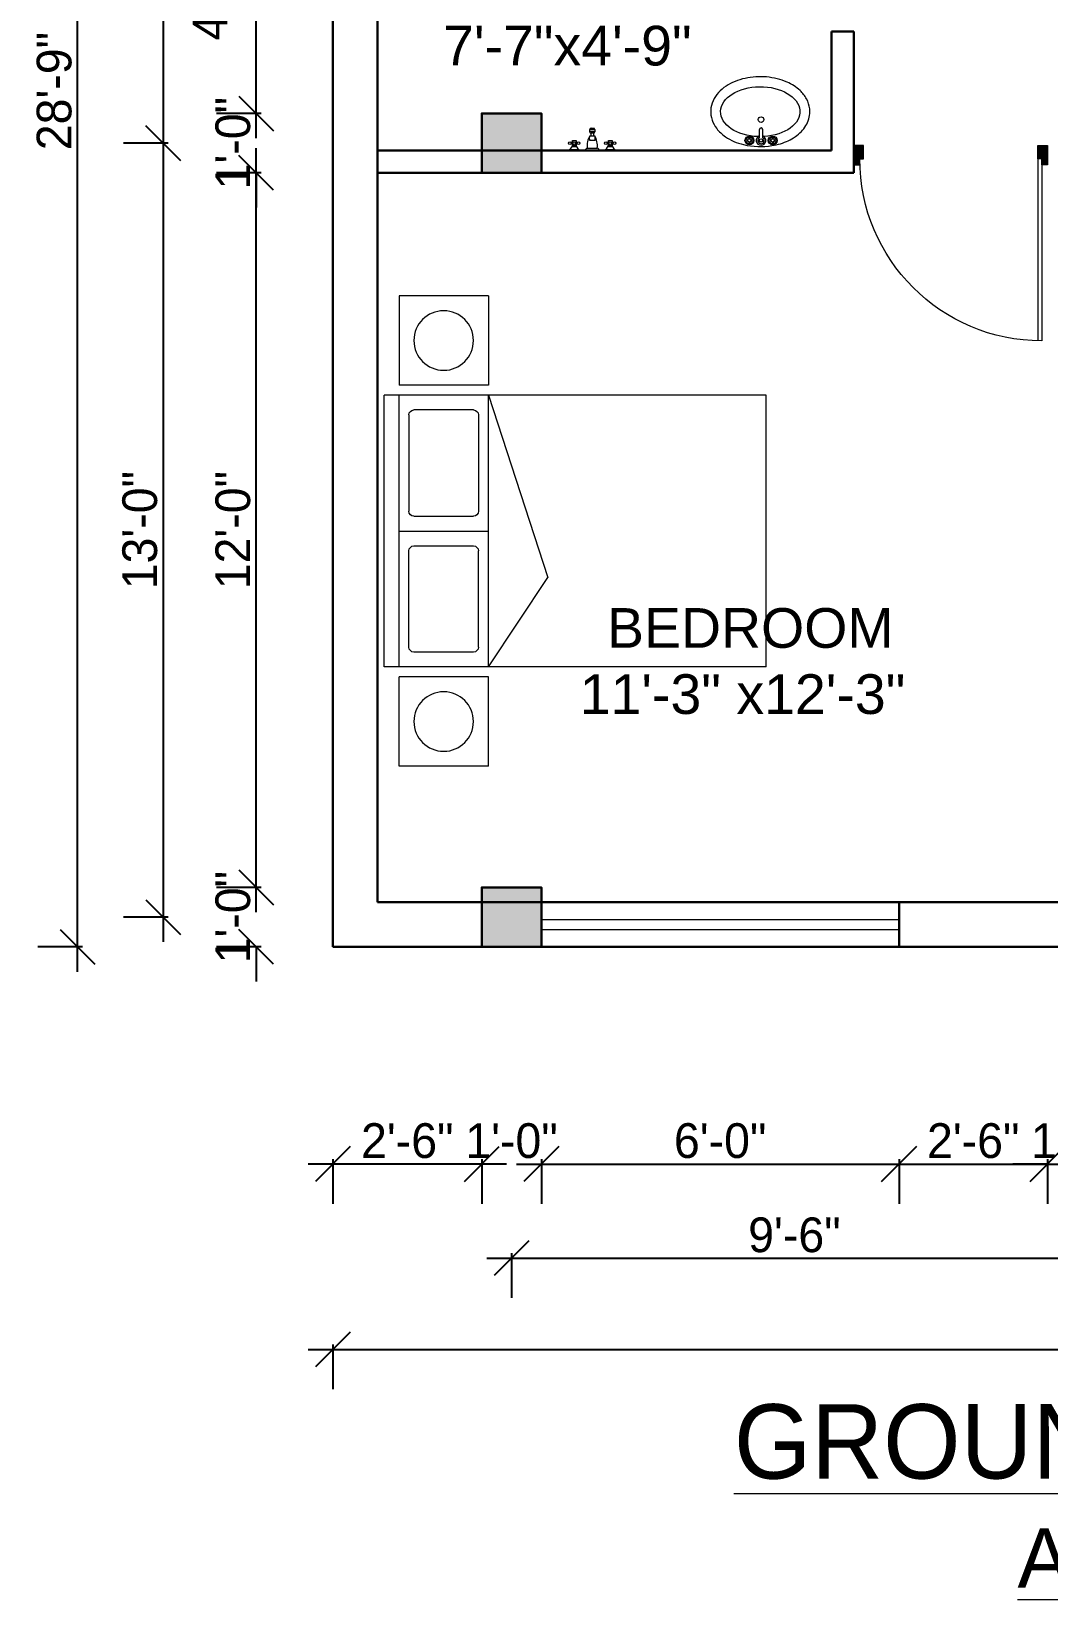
# Model space of a CAD drawing. Header units: inches. Extents: x 28835 to 36795, y -18828 to -9750.
# Drawn here: x 30015.2 to 30219.9, y -13600.7 to -13283.4 of the extents above; entities that cross this region are included whole.
import ezdxf

# ---------------------------------------------------------------- set-up
doc = ezdxf.new("R2010")
doc.units = ezdxf.units.IN
doc.header["$LTSCALE"] = 12
doc.header["$MEASUREMENT"] = 0
for name, color, linetype, lineweight in [('05. Dimension', 213, 'Continuous', 9), ('colum', 250, 'Continuous', 30), ('dimention', 5, 'Continuous', 9), ('FIXTURES', 23, 'Continuous', 9), ('FURNI', 30, 'Continuous', 9), ('Ha2', 31, 'Continuous', 0), ('N_DOOR', 32, 'Continuous', 13), ('Text', 7, 'Continuous', 5), ('Wall', 1, 'Continuous', 30), ('window', 6, 'Continuous', 9)]:
    doc.layers.add(name, color=color, linetype=linetype, lineweight=lineweight)
doc.layers.add('06. Text', color=114, linetype='Continuous')
doc.styles.add('Bijay', font='', dxfattribs={"height": 8})
doc.styles.add('Times', font='GOTHIC.TTF')
doc.styles.get('Bijay').set_extended_font_data('Serifa BT')
doc.dimstyles.new('D75', dxfattribs={"dimtxt": 7, "dimasz": 7, "dimexe": 8, "dimexo": 24, "dimgap": 1, "dimtad": 1, "dimdec": 1, "dimzin": 3, "dimdsep": 46, "dimlunit": 4, "dimtxsty": 'Times', "dimblk": 'OBLIQUE', "dimcen": 0, "dimdle": 5, "dimaunit": 1, "dimadec": 3, "dimazin": 0, "dimtfac": 1, "dimtdec": 1, "dimtix": 1, "dimtofl": 0, "dimtmove": 1, "dimatfit": 0, "dimldrblk": 'OBLIQUE', "dimfxl": 1, "dimfxlon": 1, "dimtolj": 1, "dimtzin": 0, "dimarcsym": 0})

# ---------------------------------------------------------------- blocks, each defined once
blk = doc.blocks.new('D1000')
at = {"linetype": 'Continuous'}
for points in [[(30, 50), (30, 20), (50, 20), (50, -50), (0, -50), (0, 50)], [(970, 50), (970, 20), (950, 20), (950, -50), (1000, -50), (1000, 50)]]:
    blk.add_hatch(color=256, dxfattribs=at).paths.add_polyline_path(points)
at = {"color": 0, "linetype": 'Continuous'}
for p, q in [((950, 20), (950, 959.8)), ((970, 50), (970, 960))]:
    blk.add_line(p, q, dxfattribs=at)
at = {"linetype": 'Continuous'}
for points in [[(30, 50), (30, 20), (50, 20), (50, -50), (0, -50), (0, 50)], [(970, 50), (970, 20), (950, 20), (950, -50), (1000, -50), (1000, 50)]]:
    blk.add_lwpolyline(points, close=True, dxfattribs=at)
blk.add_arc((970, 20), 940, 90, 180, dxfattribs=at)
blk = doc.blocks.new('A$C32C64459')
at = {"ltscale": 0.5}
for p, q in [((-21, 74.8), (-21, 56.8)), ((-21, 74.8), (-3, 74.8)), ((-3, 74.8), (-3, 56.8)), ((-77, 54.8), (-3, 54.8)), ((-77, 0), (-77, 54.8)), ((-21, 54.8), (-33, 18)), ((-21, 56.8), (-3, 56.8)), ((-21, 0), (-21, 54.8)), ((-3, 0), (-3, 54.8)), ((-3, 54.8), (0, 54.8)), ((0, 0), (0, 54.8)), ((-19, 50.8), (-19, 31.4)), ((-18, 51.8), (-6, 51.8)), ((-5, 50.8), (-5, 31.4)), ((-6, 30.4), (-18, 30.4)), ((-3, 27.4), (-21, 27.4)), ((-19, 4), (-19, 23.4)), ((-6, 24.4), (-18, 24.4)), ((-5, 4), (-5, 23.4)), ((-21, 0), (-33, 18)), ((-77, 0), (-3, 0)), ((-18, 3), (-6, 3)), ((-3, 0), (0, 0)), ((-21, -20), (-21, -2)), ((-21, -2), (-3, -2)), ((-3, -20), (-3, -2)), ((-21, -20), (-3, -20))]:
    blk.add_line(p, q, dxfattribs=at)
for centre in [(-12, 65.8), (-12, -11)]:
    blk.add_circle(centre, 6, dxfattribs=at)
for centre, start, end in [((-18, 50.8), 90, 180), ((-6, 50.8), 0, 90), ((-18, 31.4), 180, 270), ((-6, 31.4), 270, 0), ((-18, 23.4), 90, 180), ((-6, 23.4), 0, 90), ((-18, 4), 180, 270), ((-6, 4), 270, 0)]:
    blk.add_arc(centre, 1, start, end, dxfattribs=at)
blk = doc.blocks.new('Faucet - Bathroom front')
for p, q in [((-0.5, 4.25), (0.5, 4.25)), ((0.5, 3.75), (-0.5, 3.75)), ((-0.25, 3), (-0.25, 3.5)), ((0.25, 3.5), (0.25, 3)), ((-5, 0), (-2.25, 0)), ((-4.5087, 0.25), (-2.7408, 0.25)), ((-4, 1.625), (-4.25, 1.625)), ((-4, 1.375), (-4.25, 1.375)), ((-3.1442, 0.75), (-4.0979, 0.75)), ((-3.25, 1.625), (-3, 1.625)), ((-3.25, 1.375), (-3, 1.375)), ((-1.5, 0), (1.5, 0)), ((-1, 0.5), (1, 0.5)), ((-0.5, 3), (0.5, 3)), ((0.5, 2), (-0.5, 2)), ((2.25, 0), (5, 0)), ((2.7413, 0.25), (4.5092, 0.25)), ((3.25, 1.625), (3, 1.625)), ((3.25, 1.375), (3, 1.375)), ((4.1058, 0.75), (3.1521, 0.75)), ((4, 1.625), (4.25, 1.625)), ((4, 1.375), (4.25, 1.375))]:
    blk.add_line(p, q)
for points in [[(-0.5, 3.75), (-0.5, 4.25)], [(-0.25, 4.5), (0.25, 4.5)], [(0.25, 3.5), (-0.25, 3.5)], [(0.5, 4.25), (0.5, 3.75)]]:
    blk.add_lwpolyline(points)
for points in [[(-4, 1), (-4, 2), (-3.25, 2), (-3.25, 1)], [(3.25, 1), (3.25, 2), (4, 2), (4, 1)]]:
    blk.add_lwpolyline(points, close=True)
for centre in [(-4.5, 1.5), (-3.625, 1.5), (-2.75, 1.5), (2.75, 1.5), (3.625, 1.5), (4.5, 1.5)]:
    blk.add_circle(centre, 0.2795)
for centre, radius, start, end in [((-0.2575, 4.2575), 0.2426, 88.22243, 181.7776), ((-0.2575, 3.7425), 0.2426, 178.2224, 271.7776), ((0.2575, 4.2575), 0.2426, 358.2224, 91.77757), ((0.2575, 3.7425), 0.2426, 268.2224, 1.777565), ((-5.375, 1.375), 1.4252, 285.2551, 344.7449), ((-1.875, 1.375), 1.4252, 195.2551, 254.7449), ((-0.7962, -0.2038), 0.7327, 106.1502, 163.8498), ((3, 1), 4.0311, 150.2551, 187.125), ((0.6413, 2.5), 1.246, 156.3417, 203.6583), ((-3, 1), 4.0311, 352.875, 29.74488), ((-0.6413, 2.5), 1.246, 336.3417, 23.65835), ((0.7962, -0.2038), 0.7327, 16.1502, 73.84979), ((1.875, 1.375), 1.4252, 285.2551, 344.7449), ((5.375, 1.375), 1.4252, 195.2551, 254.7449)]:
    blk.add_arc(centre, radius, start, end)
blk = doc.blocks.new('BASIN')
at = {"layer": 'FIXTURES'}
for p, q in [((78068, 8819.62), (78068, 8821.27)), ((78068.64, 8821.27), (78068.64, 8819.62)), ((78065.66, 8819.14), (78065.49, 8819.14)), ((78065.66, 8818.98), (78065.49, 8818.98)), ((78065.89, 8819.37), (78065.89, 8819.55)), ((78065.9, 8818.75), (78065.9, 8818.57)), ((78066.05, 8819.37), (78066.05, 8819.55)), ((78066.05, 8818.75), (78066.05, 8818.57)), ((78066.28, 8819.14), (78066.46, 8819.14)), ((78066.28, 8818.98), (78066.46, 8818.98)), ((78070.36, 8819.14), (78070.18, 8819.14)), ((78070.36, 8818.98), (78070.18, 8818.98)), ((78070.59, 8819.37), (78070.59, 8819.55)), ((78070.59, 8818.75), (78070.59, 8818.57)), ((78070.75, 8819.37), (78070.75, 8819.55)), ((78070.76, 8818.75), (78070.76, 8818.57)), ((78070.98, 8819.14), (78071.16, 8819.14)), ((78070.98, 8818.98), (78071.16, 8818.98))]:
    blk.add_line(p, q, dxfattribs=at)
for centre, radius in [((78068.32, 8823.26), 0.561), ((78065.97, 8819.06), 0.891), ((78065.97, 8819.71), 0.181), ((78070.67, 8819.06), 0.891), ((78070.67, 8819.71), 0.181), ((78065.32, 8819.06), 0.181), ((78065.97, 8819.06), 0.324), ((78065.98, 8818.41), 0.181), ((78066.62, 8819.06), 0.181), ((78068.32, 8819.06), 0.324), ((78070.02, 8819.06), 0.181), ((78070.67, 8819.06), 0.324), ((78070.68, 8818.41), 0.181), ((78071.32, 8819.06), 0.181)]:
    blk.add_circle(centre, radius, dxfattribs=at)
for centre, radius, start, end in [((78065.97, 8819.06), 0.648, 105.2407, 164.2093), ((78065.97, 8819.06), 0.648, 16.4413, 74.0789), ((78068.32, 8819.06), 0.972, 109.6397, 70.3486), ((78068.32, 8821.27), 0.324, 0, 180), ((78070.67, 8819.06), 0.648, 105.9211, 163.5587), ((78070.67, 8819.06), 0.648, 15.7907, 74.7593), ((78065.97, 8819.06), 0.648, 196.2342, 253.9047), ((78065.97, 8819.06), 0.648, 286.12, 344.0884), ((78068.32, 8819.06), 0.648, 120.2446, 59.6569), ((78070.67, 8819.06), 0.648, 195.9116, 253.88), ((78070.67, 8819.06), 0.648, 286.0953, 343.7658)]:
    blk.add_arc(centre, radius, start, end, dxfattribs=at)
at = {"layer": 'FIXTURES', "extrusion": (0, 0, -1)}
blk.add_ellipse((78068.16, 8824.86), major_axis=(8, 0), ratio=0.629906, start_param=1.624049, end_param=7.762372, dxfattribs=at)
at = {"layer": 'FIXTURES'}
blk.add_open_spline([(78078.16, 8824.86), (78078.16, 8824.37), (78078.09, 8823.87), (78077.81, 8822.92), (78077.61, 8822.47), (78077.1, 8821.62), (78076.79, 8821.23), (78075.71, 8820.11), (78074.81, 8819.49), (78072.79, 8818.54), (78071.68, 8818.21), (78068.63, 8817.71), (78066.63, 8817.77), (78063.45, 8818.55), (78062.19, 8819.08), (78060.45, 8820.28), (78059.86, 8820.82), (78058.97, 8821.97), (78058.65, 8822.55), (78058.23, 8823.81), (78058.13, 8824.48), (78058.2, 8825.8), (78058.37, 8826.46), (78058.91, 8827.66), (78059.28, 8828.22), (78060.18, 8829.2), (78060.69, 8829.63), (78062.38, 8830.75), (78063.69, 8831.27), (78066.49, 8831.88), (78067.98, 8831.98), (78070.88, 8831.72), (78072.29, 8831.38), (78074.54, 8830.39), (78075.44, 8829.82), (78076.7, 8828.63), (78077.15, 8828.07), (78077.83, 8826.81), (78078.05, 8826.12), (78078.15, 8825.23), (78078.16, 8825.05), (78078.16, 8824.86)], degree=3, knots=[0, 0, 0, 0, 0.181364, 0.181364, 0.362729, 0.362729, 0.544093, 0.544093, 0.928824, 0.928824, 1.313556, 1.313556, 1.94034, 1.94034, 2.400556, 2.400556, 2.689721, 2.689721, 2.932428, 2.932428, 3.175135, 3.175135, 3.417842, 3.417842, 3.66055, 3.66055, 3.903257, 3.903257, 4.376682, 4.376682, 4.850108, 4.850108, 5.323534, 5.323534, 5.693577, 5.693577, 5.95511, 5.95511, 6.216644, 6.216644, 6.283185, 6.283185, 6.283185, 6.283185], dxfattribs=at)
blk = doc.blocks.new('_Oblique')
at = {"color": 0, "linetype": 'ByBlock', "lineweight": -2}
blk.add_line((-0.5, -0.5), (0.5, 0.5), dxfattribs=at)
blk = doc.blocks.new('*D716')
at = {"layer": 'Defpoints', "color": 0, "ltscale": 12, "transparency": 16777216}
for p in [(30060.49, -13455.91), (30105.94, -13455.91), (30105.94, -13467.91)]:
    blk.add_point(p, dxfattribs=at)
at = {"layer": 'dimention', "color": 0, "lineweight": -2, "ltscale": 12, "transparency": 16777216}
for p, q in [((30060.49, -13455.91), (30060.49, -13448.91)), ((30061.49, -13455.91), (30052.49, -13455.91)), ((30061.49, -13467.91), (30052.49, -13467.91)), ((30060.49, -13467.91), (30060.49, -13474.91))]:
    blk.add_line(p, q, dxfattribs=at)
at = {"layer": 'dimention', "color": 0, "lineweight": -2, "ltscale": 12, "transparency": 16777216, "xscale": 7, "yscale": 7, "zscale": 7}
for p, rotation in [((30060.49, -13455.91), 270), ((30060.49, -13467.91), 90)]:
    blk.add_blockref('_Oblique', p, dxfattribs=dict(at, rotation=rotation))
at = {"layer": 'dimention', "color": 0, "ltscale": 12, "transparency": 16777216, "insert": (30055.81, -13461.91), "char_height": 7, "attachment_point": 5, "rotation": 90, "style": 'Times'}
blk.add_mtext('\\A1;1\'-0"', dxfattribs=at)
blk = doc.blocks.new('*D717')
at = {"layer": 'Defpoints', "color": 0, "ltscale": 12, "transparency": 16777216}
for p in [(30060.49, -13311.91), (30105.94, -13311.91), (30105.94, -13455.91)]:
    blk.add_point(p, dxfattribs=at)
at = {"layer": 'dimention', "color": 0, "lineweight": -2, "ltscale": 12, "transparency": 16777216}
for p, q in [((30060.49, -13460.91), (30060.49, -13306.91)), ((30061.49, -13311.91), (30052.49, -13311.91)), ((30061.49, -13455.91), (30052.49, -13455.91))]:
    blk.add_line(p, q, dxfattribs=at)
at = {"layer": 'dimention', "color": 0, "lineweight": -2, "ltscale": 12, "transparency": 16777216, "xscale": 7, "yscale": 7, "zscale": 7}
for p, rotation in [((30060.49, -13311.91), 90), ((30060.49, -13455.91), 270)]:
    blk.add_blockref('_Oblique', p, dxfattribs=dict(at, rotation=rotation))
at = {"layer": 'dimention', "color": 0, "ltscale": 12, "transparency": 16777216, "insert": (30055.81, -13383.91), "char_height": 7, "attachment_point": 5, "rotation": 90, "style": 'Times'}
blk.add_mtext('\\A1;12\'-0"', dxfattribs=at)
blk = doc.blocks.new('*D718')
at = {"layer": 'Defpoints', "color": 0, "ltscale": 12, "transparency": 16777216}
for p in [(30060.49, -13299.91), (30105.94, -13299.91), (30105.94, -13311.91)]:
    blk.add_point(p, dxfattribs=at)
at = {"layer": 'dimention', "color": 0, "lineweight": -2, "ltscale": 12, "transparency": 16777216}
for p, q in [((30060.49, -13299.91), (30060.49, -13292.91)), ((30061.49, -13299.91), (30052.49, -13299.91)), ((30061.49, -13311.91), (30052.49, -13311.91)), ((30060.49, -13311.91), (30060.49, -13318.91))]:
    blk.add_line(p, q, dxfattribs=at)
at = {"layer": 'dimention', "color": 0, "lineweight": -2, "ltscale": 12, "transparency": 16777216, "xscale": 7, "yscale": 7, "zscale": 7}
for p, rotation in [((30060.49, -13299.91), 270), ((30060.49, -13311.91), 90)]:
    blk.add_blockref('_Oblique', p, dxfattribs=dict(at, rotation=rotation))
at = {"layer": 'dimention', "color": 0, "ltscale": 12, "transparency": 16777216, "insert": (30055.81, -13305.91), "char_height": 7, "attachment_point": 5, "rotation": 90, "style": 'Times'}
blk.add_mtext('\\A1;1\'-0"', dxfattribs=at)
blk = doc.blocks.new('*D719')
at = {"layer": 'Defpoints', "color": 0, "ltscale": 12, "transparency": 16777216}
for p in [(30060.49, -13241.41), (30075.92, -13241.41), (30105.94, -13299.91)]:
    blk.add_point(p, dxfattribs=at)
at = {"layer": 'dimention', "color": 0, "lineweight": -2, "ltscale": 12, "transparency": 16777216}
for p, q in [((30060.49, -13304.91), (30060.49, -13236.41)), ((30060.49, -13241.41), (30052.49, -13241.41)), ((30061.49, -13299.91), (30052.49, -13299.91))]:
    blk.add_line(p, q, dxfattribs=at)
at = {"layer": 'dimention', "color": 0, "lineweight": -2, "ltscale": 12, "transparency": 16777216, "xscale": 7, "yscale": 7, "zscale": 7}
for p, rotation in [((30060.49, -13241.41), 90), ((30060.49, -13299.91), 270)]:
    blk.add_blockref('_Oblique', p, dxfattribs=dict(at, rotation=rotation))
at = {"layer": 'dimention', "color": 0, "ltscale": 12, "transparency": 16777216, "insert": (30051.15, -13270.66), "char_height": 7, "attachment_point": 5, "rotation": 90, "style": 'Times'}
blk.add_mtext('\\A1;4\'-10{\\H1.000000x;\\S1/2;}"', dxfattribs=at)
blk = doc.blocks.new('*D723')
at = {"layer": 'Defpoints', "color": 0, "ltscale": 12, "transparency": 16777216}
for p in [(30105.94, -13146.91), (30041.73, -13305.91), (30105.94, -13305.91)]:
    blk.add_point(p, dxfattribs=at)
at = {"layer": 'dimention', "color": 0, "lineweight": -2, "ltscale": 12, "transparency": 16777216}
for p, q in [((30041.73, -13141.91), (30041.73, -13310.91)), ((30042.73, -13146.91), (30033.73, -13146.91)), ((30042.73, -13305.91), (30033.73, -13305.91))]:
    blk.add_line(p, q, dxfattribs=at)
at = {"layer": 'dimention', "color": 0, "lineweight": -2, "ltscale": 12, "transparency": 16777216, "xscale": 7, "yscale": 7, "zscale": 7}
for p, rotation in [((30041.73, -13146.91), 90), ((30041.73, -13305.91), 270)]:
    blk.add_blockref('_Oblique', p, dxfattribs=dict(at, rotation=rotation))
at = {"layer": 'dimention', "color": 0, "ltscale": 12, "transparency": 16777216, "insert": (30037.05, -13226.41), "char_height": 7, "attachment_point": 5, "rotation": 90, "style": 'Times'}
blk.add_mtext('\\A1;13\'-3"', dxfattribs=at)
blk = doc.blocks.new('*D724')
at = {"layer": 'Defpoints', "color": 0, "ltscale": 12, "transparency": 16777216}
for p in [(30105.94, -13305.91), (30041.73, -13461.91), (30105.94, -13461.91)]:
    blk.add_point(p, dxfattribs=at)
at = {"layer": 'dimention', "color": 0, "lineweight": -2, "ltscale": 12, "transparency": 16777216}
for p, q in [((30041.73, -13300.91), (30041.73, -13466.91)), ((30042.73, -13305.91), (30033.73, -13305.91)), ((30042.73, -13461.91), (30033.73, -13461.91))]:
    blk.add_line(p, q, dxfattribs=at)
at = {"layer": 'dimention', "color": 0, "lineweight": -2, "ltscale": 12, "transparency": 16777216, "xscale": 7, "yscale": 7, "zscale": 7}
for p, rotation in [((30041.73, -13305.91), 90), ((30041.73, -13461.91), 270)]:
    blk.add_blockref('_Oblique', p, dxfattribs=dict(at, rotation=rotation))
at = {"layer": 'dimention', "color": 0, "ltscale": 12, "transparency": 16777216, "insert": (30037.05, -13383.91), "char_height": 7, "attachment_point": 5, "rotation": 90, "style": 'Times'}
blk.add_mtext('\\A1;13\'-0"', dxfattribs=at)
blk = doc.blocks.new('*D725')
at = {"layer": 'Defpoints', "color": 0, "ltscale": 12, "transparency": 16777216}
for p in [(30024.47, -13122.91), (30105.94, -13122.91), (30105.94, -13467.91)]:
    blk.add_point(p, dxfattribs=at)
at = {"layer": 'dimention', "color": 0, "lineweight": -2, "ltscale": 12, "transparency": 16777216}
for p, q in [((30024.47, -13472.91), (30024.47, -13117.91)), ((30025.47, -13122.91), (30016.47, -13122.91)), ((30025.47, -13467.91), (30016.47, -13467.91))]:
    blk.add_line(p, q, dxfattribs=at)
at = {"layer": 'dimention', "color": 0, "lineweight": -2, "ltscale": 12, "transparency": 16777216, "xscale": 7, "yscale": 7, "zscale": 7}
for p, rotation in [((30024.47, -13122.91), 90), ((30024.47, -13467.91), 270)]:
    blk.add_blockref('_Oblique', p, dxfattribs=dict(at, rotation=rotation))
at = {"layer": 'dimention', "color": 0, "ltscale": 12, "transparency": 16777216, "insert": (30019.79, -13295.41), "char_height": 7, "attachment_point": 5, "rotation": 90, "style": 'Times'}
blk.add_mtext('\\A1;28\'-9"', dxfattribs=at)
blk = doc.blocks.new('*D726')
at = {"layer": 'Defpoints', "color": 0, "ltscale": 12, "transparency": 16777216}
for p in [(30075.92, -13477.51), (30105.94, -13477.51), (30075.92, -13511.67)]:
    blk.add_point(p, dxfattribs=at)
at = {"layer": 'dimention', "color": 0, "lineweight": -2, "ltscale": 12, "transparency": 16777216}
for p, q in [((30110.94, -13511.67), (30070.92, -13511.67)), ((30075.92, -13510.67), (30075.92, -13519.67)), ((30105.94, -13510.67), (30105.94, -13519.67))]:
    blk.add_line(p, q, dxfattribs=at)
at = {"layer": 'dimention', "color": 0, "lineweight": -2, "ltscale": 12, "transparency": 16777216, "xscale": 7, "yscale": 7, "zscale": 7, "rotation": 180}
blk.add_blockref('_Oblique', (30075.92, -13511.67), dxfattribs=at)
at = {"layer": 'dimention', "color": 0, "lineweight": -2, "ltscale": 12, "transparency": 16777216, "xscale": 7, "yscale": 7, "zscale": 7}
blk.add_blockref('_Oblique', (30105.94, -13511.67), dxfattribs=at)
at = {"layer": 'dimention', "color": 0, "ltscale": 12, "transparency": 16777216, "insert": (30090.93, -13507), "char_height": 7, "attachment_point": 5, "style": 'Times'}
blk.add_mtext('\\A1;2\'-6"', dxfattribs=at)
blk = doc.blocks.new('*D727')
at = {"layer": 'Defpoints', "color": 0, "ltscale": 12, "transparency": 16777216}
for p in [(30105.94, -13477.51), (30117.94, -13477.51), (30117.94, -13511.67)]:
    blk.add_point(p, dxfattribs=at)
at = {"layer": 'dimention', "color": 0, "lineweight": -2, "ltscale": 12, "transparency": 16777216}
for p, q in [((30105.94, -13511.67), (30098.94, -13511.67)), ((30105.94, -13510.67), (30105.94, -13519.67)), ((30117.94, -13510.67), (30117.94, -13519.67)), ((30117.94, -13511.67), (30124.94, -13511.67))]:
    blk.add_line(p, q, dxfattribs=at)
at = {"layer": 'dimention', "color": 0, "lineweight": -2, "ltscale": 12, "transparency": 16777216, "xscale": 7, "yscale": 7, "zscale": 7}
blk.add_blockref('_Oblique', (30105.94, -13511.67), dxfattribs=at)
at = {"layer": 'dimention', "color": 0, "lineweight": -2, "ltscale": 12, "transparency": 16777216, "xscale": 7, "yscale": 7, "zscale": 7, "rotation": 180}
blk.add_blockref('_Oblique', (30117.94, -13511.67), dxfattribs=at)
at = {"layer": 'dimention', "color": 0, "ltscale": 12, "transparency": 16777216, "insert": (30111.94, -13507), "char_height": 7, "attachment_point": 5, "style": 'Times'}
blk.add_mtext('\\A1;1\'-0"', dxfattribs=at)
blk = doc.blocks.new('*D728')
at = {"layer": 'Defpoints', "color": 0, "ltscale": 12, "transparency": 16777216}
for p in [(30190.02, -13474.01), (30117.94, -13477.51), (30190.02, -13511.67)]:
    blk.add_point(p, dxfattribs=at)
at = {"layer": 'dimention', "color": 0, "lineweight": -2, "ltscale": 12, "transparency": 16777216}
for p, q in [((30112.94, -13511.67), (30195.02, -13511.67)), ((30117.94, -13510.67), (30117.94, -13519.67)), ((30190.02, -13510.67), (30190.02, -13519.67))]:
    blk.add_line(p, q, dxfattribs=at)
at = {"layer": 'dimention', "color": 0, "lineweight": -2, "ltscale": 12, "transparency": 16777216, "xscale": 7, "yscale": 7, "zscale": 7, "rotation": 180}
blk.add_blockref('_Oblique', (30117.94, -13511.67), dxfattribs=at)
at = {"layer": 'dimention', "color": 0, "lineweight": -2, "ltscale": 12, "transparency": 16777216, "xscale": 7, "yscale": 7, "zscale": 7}
blk.add_blockref('_Oblique', (30190.02, -13511.67), dxfattribs=at)
at = {"layer": 'dimention', "color": 0, "ltscale": 12, "transparency": 16777216, "insert": (30153.98, -13507), "char_height": 7, "attachment_point": 5, "style": 'Times'}
blk.add_mtext('\\A1;6\'-0"', dxfattribs=at)
blk = doc.blocks.new('*D729')
at = {"layer": 'Defpoints', "color": 0, "ltscale": 12, "transparency": 16777216}
for p in [(30190.02, -13474.01), (30219.94, -13477.51), (30219.94, -13511.67)]:
    blk.add_point(p, dxfattribs=at)
at = {"layer": 'dimention', "color": 0, "lineweight": -2, "ltscale": 12, "transparency": 16777216}
for p, q in [((30185.02, -13511.67), (30224.94, -13511.67)), ((30190.02, -13510.67), (30190.02, -13519.67)), ((30219.94, -13510.67), (30219.94, -13519.67))]:
    blk.add_line(p, q, dxfattribs=at)
at = {"layer": 'dimention', "color": 0, "lineweight": -2, "ltscale": 12, "transparency": 16777216, "xscale": 7, "yscale": 7, "zscale": 7, "rotation": 180}
blk.add_blockref('_Oblique', (30190.02, -13511.67), dxfattribs=at)
at = {"layer": 'dimention', "color": 0, "lineweight": -2, "ltscale": 12, "transparency": 16777216, "xscale": 7, "yscale": 7, "zscale": 7}
blk.add_blockref('_Oblique', (30219.94, -13511.67), dxfattribs=at)
at = {"layer": 'dimention', "color": 0, "ltscale": 12, "transparency": 16777216, "insert": (30204.98, -13507), "char_height": 7, "attachment_point": 5, "style": 'Times'}
blk.add_mtext('\\A1;2\'-6"', dxfattribs=at)
blk = doc.blocks.new('*D730')
at = {"layer": 'Defpoints', "color": 0, "ltscale": 12, "transparency": 16777216}
for p in [(30219.94, -13477.51), (30231.94, -13477.51), (30231.94, -13511.67)]:
    blk.add_point(p, dxfattribs=at)
at = {"layer": 'dimention', "color": 0, "lineweight": -2, "ltscale": 12, "transparency": 16777216}
for p, q in [((30219.94, -13511.67), (30212.94, -13511.67)), ((30219.94, -13510.67), (30219.94, -13519.67)), ((30231.94, -13510.67), (30231.94, -13519.67)), ((30231.94, -13511.67), (30238.94, -13511.67))]:
    blk.add_line(p, q, dxfattribs=at)
at = {"layer": 'dimention', "color": 0, "lineweight": -2, "ltscale": 12, "transparency": 16777216, "xscale": 7, "yscale": 7, "zscale": 7}
blk.add_blockref('_Oblique', (30219.94, -13511.67), dxfattribs=at)
at = {"layer": 'dimention', "color": 0, "lineweight": -2, "ltscale": 12, "transparency": 16777216, "xscale": 7, "yscale": 7, "zscale": 7, "rotation": 180}
blk.add_blockref('_Oblique', (30231.94, -13511.67), dxfattribs=at)
at = {"layer": 'dimention', "color": 0, "ltscale": 12, "transparency": 16777216, "insert": (30225.94, -13507), "char_height": 7, "attachment_point": 5, "style": 'Times'}
blk.add_mtext('\\A1;1\'-0"', dxfattribs=at)
blk = doc.blocks.new('*D737')
at = {"layer": 'Defpoints', "color": 0, "ltscale": 12, "transparency": 16777216}
for p in [(30111.94, -13467.91), (30225.94, -13467.91), (30225.94, -13530.67)]:
    blk.add_point(p, dxfattribs=at)
at = {"layer": 'dimention', "color": 0, "lineweight": -2, "ltscale": 12, "transparency": 16777216}
for p, q in [((30106.94, -13530.67), (30230.94, -13530.67)), ((30111.94, -13529.67), (30111.94, -13538.67)), ((30225.94, -13529.67), (30225.94, -13538.67))]:
    blk.add_line(p, q, dxfattribs=at)
at = {"layer": 'dimention', "color": 0, "lineweight": -2, "ltscale": 12, "transparency": 16777216, "xscale": 7, "yscale": 7, "zscale": 7, "rotation": 180}
blk.add_blockref('_Oblique', (30111.94, -13530.67), dxfattribs=at)
at = {"layer": 'dimention', "color": 0, "lineweight": -2, "ltscale": 12, "transparency": 16777216, "xscale": 7, "yscale": 7, "zscale": 7}
blk.add_blockref('_Oblique', (30225.94, -13530.67), dxfattribs=at)
at = {"layer": 'dimention', "color": 0, "ltscale": 12, "transparency": 16777216, "insert": (30168.94, -13525.99), "char_height": 7, "attachment_point": 5, "style": 'Times'}
blk.add_mtext('\\A1;9\'-6"', dxfattribs=at)
blk = doc.blocks.new('*D740')
at = {"layer": 'Defpoints', "color": 0, "ltscale": 12, "transparency": 16777216}
for p in [(30075.92, -13467.91), (30489.94, -13467.91), (30489.94, -13549.04)]:
    blk.add_point(p, dxfattribs=at)
at = {"layer": 'dimention', "color": 0, "lineweight": -2, "ltscale": 12, "transparency": 16777216}
for p, q in [((30070.92, -13549.04), (30494.94, -13549.04)), ((30075.92, -13548.04), (30075.92, -13557.04)), ((30489.94, -13548.04), (30489.94, -13557.04))]:
    blk.add_line(p, q, dxfattribs=at)
at = {"layer": 'dimention', "color": 0, "lineweight": -2, "ltscale": 12, "transparency": 16777216, "xscale": 7, "yscale": 7, "zscale": 7, "rotation": 180}
blk.add_blockref('_Oblique', (30075.92, -13549.04), dxfattribs=at)
at = {"layer": 'dimention', "color": 0, "lineweight": -2, "ltscale": 12, "transparency": 16777216, "xscale": 7, "yscale": 7, "zscale": 7}
blk.add_blockref('_Oblique', (30489.94, -13549.04), dxfattribs=at)
at = {"layer": 'dimention', "color": 0, "ltscale": 12, "transparency": 16777216, "insert": (30282.93, -13544.36), "char_height": 7, "attachment_point": 5, "style": 'Times'}
blk.add_mtext('\\A1;34\'-6"', dxfattribs=at)

msp = doc.modelspace()

# ---------------------------------------------------------------- hatches: boundary and pattern name
at = {"layer": 'Ha2'}
for points in [[(30117.94, -13311.91), (30117.94, -13299.91), (30105.94, -13299.91), (30105.94, -13311.91)], [(30117.94, -13467.91), (30117.94, -13455.91), (30105.94, -13455.91), (30105.94, -13467.91)]]:
    msp.add_hatch(color=256, dxfattribs=at).paths.add_polyline_path(points)

# ---------------------------------------------------------------- linework, layer by layer
at = {"layer": 'colum'}
for points in [[(30117.94, -13311.91), (30117.94, -13299.91), (30105.94, -13299.91), (30105.94, -13311.91)], [(30117.94, -13467.91), (30117.94, -13455.91), (30105.94, -13455.91), (30105.94, -13467.91)]]:
    msp.add_lwpolyline(points, close=True, dxfattribs=at)
at = {"layer": 'Wall'}
for p, q in [((30075.92, -13467.91), (30075.92, -13241.41)), ((30084.92, -13458.91), (30084.92, -13241.41)), ((30180.94, -13283.41), (30176.44, -13283.41)), ((30176.44, -13307.41), (30176.44, -13283.41)), ((30180.94, -13311.91), (30180.94, -13283.41)), ((30176.44, -13307.41), (30084.92, -13307.41)), ((30180.94, -13311.91), (30084.92, -13311.91)), ((30362.44, -13458.91), (30084.92, -13458.91)), ((30366.94, -13467.91), (30075.92, -13467.91))]:
    msp.add_line(p, q, dxfattribs=at)
at = {"layer": 'Wall', "ltscale": 12}
msp.add_line((30190.02, -13458.91), (30190.02, -13467.91), dxfattribs=at)
at = {"layer": 'window', "ltscale": 12}
for p, q in [((30118.02, -13462.41), (30190.02, -13462.41)), ((30118.02, -13464.41), (30190.02, -13464.41))]:
    msp.add_line(p, q, dxfattribs=at)

# ---------------------------------------------------------------- block references
at = {"layer": '05. Dimension'}
msp.add_blockref('BASIN', (-47906.1, -22124.43), dxfattribs=at)
at = {"layer": 'FIXTURES'}
msp.add_blockref('Faucet - Bathroom front', (30128.2, -13307.41), dxfattribs=at)
at = {"layer": 'FURNI', "ltscale": 0.5, "xscale": -1}
msp.add_blockref('A$C32C64459', (30086.26, -13411.49), dxfattribs=at)
at = {"layer": 'N_DOOR', "xscale": -0.03899999987334013, "yscale": 0.03899999998975545, "zscale": 0.03900000001885928, "rotation": 180}
msp.add_blockref('D1000', (30180.94, -13308.32), dxfattribs=at)

# ---------------------------------------------------------------- texts
at = {"layer": '06. Text', "ltscale": 0.3, "char_height": 8, "attachment_point": 5, "style": 'Bijay'}
for s, insert, width in [('{\\fArial|b0|i0|c0|p34;TOILET\\P7\'-7"x4\'-9"  }', (30123.19, -13279.65), 84.1644), ('{\\fArial|b0|i0|c0|p34; BEDROOM\\P11\'-3" x12\'-3"}', (30158.49, -13410.35), 105.1644)]:
    msp.add_mtext(s, dxfattribs=dict(at, insert=insert, width=width))
at = {"layer": 'Text', "insert": (30267.64, -13580.36), "char_height": 15, "width": 360.0682, "attachment_point": 5, "rotation": 0.0224}
msp.add_mtext('{\\fCentury Gothic|b0|i0|c0|p34;\\LGROUND FLOOR PLAN\\P\\H0.8x;Area=934 Sq.ft}', dxfattribs=at)

# ---------------------------------------------------------------- dimensions: what is measured, and where the dimension line sits
at = {"layer": 'dimention', "ltscale": 12}
for base, p1, p2, picture, middle in [((30024.47, -13122.91), (30105.94, -13467.91), (30105.94, -13122.91), '*D725', (30019.79, -13295.41)), ((30041.73, -13305.91), (30105.94, -13146.91), (30105.94, -13305.91), '*D723', (30037.05, -13226.41)), ((30060.49, -13241.41), (30105.94, -13299.91), (30075.92, -13241.41), '*D719', (30051.15, -13270.66)), ((30060.49, -13299.91), (30105.94, -13311.91), (30105.94, -13299.91), '*D718', (30055.81, -13305.91)), ((30041.73, -13461.91), (30105.94, -13305.91), (30105.94, -13461.91), '*D724', (30037.05, -13383.91)), ((30060.49, -13311.91), (30105.94, -13455.91), (30105.94, -13311.91), '*D717', (30055.81, -13383.91)), ((30060.49, -13455.91), (30105.94, -13467.91), (30105.94, -13455.91), '*D716', (30055.81, -13461.91))]:
    dim = msp.add_linear_dim(base=base, p1=p1, p2=p2, angle=90, dimstyle='D75', dxfattribs=at)
    dim.commit()
    dim.dimension.update_dxf_attribs({"geometry": picture, "text_midpoint": middle})
for base, p1, p2, picture, middle in [((30489.94, -13549.04), (30075.92, -13467.91), (30489.94, -13467.91), '*D740', (30282.93, -13544.36)), ((30225.94, -13530.67), (30111.94, -13467.91), (30225.94, -13467.91), '*D737', (30168.94, -13525.99)), ((30190.02, -13511.67), (30117.94, -13477.51), (30190.02, -13474.01), '*D728', (30153.98, -13507)), ((30219.94, -13511.67), (30190.02, -13474.01), (30219.94, -13477.51), '*D729', (30204.98, -13507)), ((30075.92, -13511.67), (30105.94, -13477.51), (30075.92, -13477.51), '*D726', (30090.93, -13507)), ((30117.94, -13511.67), (30105.94, -13477.51), (30117.94, -13477.51), '*D727', (30111.94, -13507)), ((30231.94, -13511.67), (30219.94, -13477.51), (30231.94, -13477.51), '*D730', (30225.94, -13507))]:
    dim = msp.add_linear_dim(base=base, p1=p1, p2=p2, dimstyle='D75', dxfattribs=at)
    dim.commit()
    dim.dimension.update_dxf_attribs({"geometry": picture, "text_midpoint": middle})

doc.saveas('drawing.dxf')
